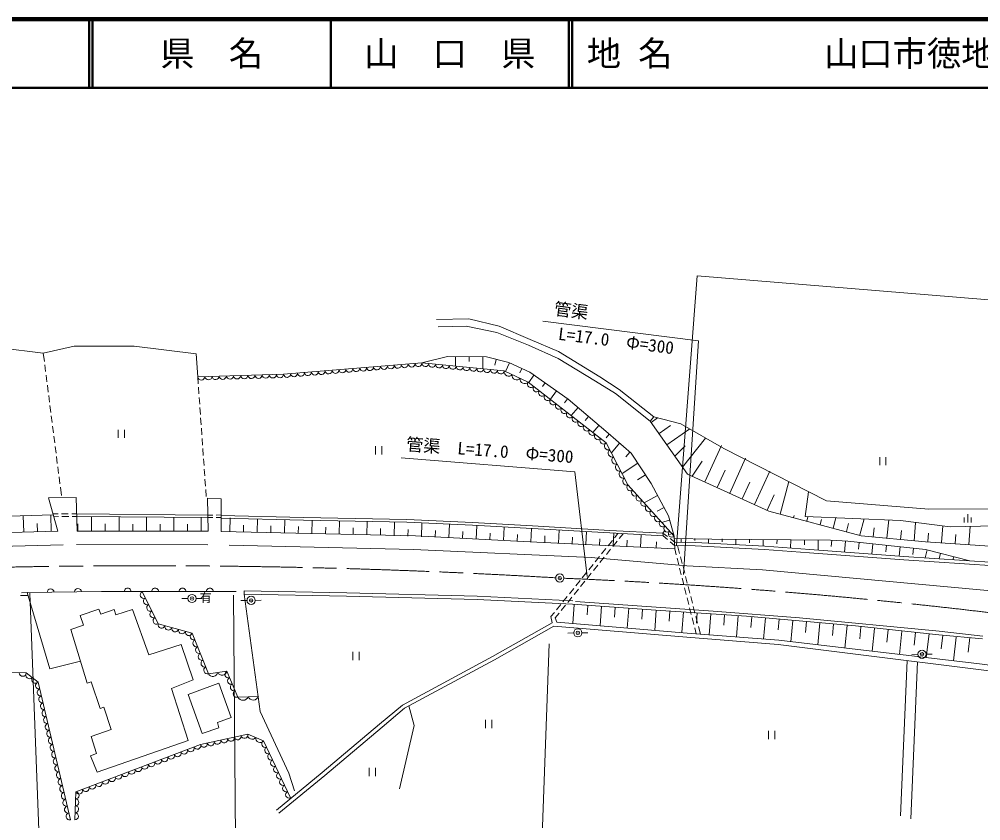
# Model space of a CAD drawing. Units: millimetres, scale not verified. Extents: x 40000 to 680000, y 20000 to 380000.
# Drawn here: x 287538 to 427880, y 262936 to 380000 of the extents above; entities that cross this region are included whole.
import ezdxf
from ezdxf.enums import TextEntityAlignment as Align

# ---------------------------------------------------------------- set-up
doc = ezdxf.new("R2010")
doc.units = ezdxf.units.MM
doc.header["$LTSCALE"] = 1000
doc.header["$PDMODE"] = 32
doc.header["$PDSIZE"] = 500
doc.linetypes.add('CHAIN', pattern=[18.5, 12, -1.5, 3.5, -1.5])
for name, color, linetype, lineweight in [('M-BGD', 7, 'Continuous', 13), ('M-BGD-EXST', 7, 'Continuous', 13), ('M-BMK', 2, 'CHAIN', 13), ('M-BMK-SRVR', 3, 'Continuous', 13), ('M-STR-HTXT', 7, 'Continuous', 13), ('M-TTL', 2, 'Continuous', 140), ('M-TTL-LINE', 7, 'Continuous', 50)]:
    doc.layers.add(name, color=color, linetype=linetype, lineweight=lineweight)
doc.layers.add('M-TTL-TXT', color=7, linetype='Continuous')
doc.styles.add('ＭＳ ゴシック', font='')
doc.styles.get('ＭＳ ゴシック').set_extended_font_data('MS Gothic')

msp = doc.modelspace()

# ---------------------------------------------------------------- linework, layer by layer
at = {"layer": 'M-BGD'}
for p, q in [((291049, 331231), (291204, 330015)), ((351206, 330720), (351192, 329342)), ((353206, 330699), (353199, 330010)), ((355206, 330678), (355188, 328953)), ((357163, 330322), (356956, 329485)), ((359097, 329819), (358517, 328562)), ((291267, 329519), (291394, 328527)), ((360913, 328981), (360623, 328353)), ((291457, 328031), (291583, 327039)), ((313592, 327794), (313664, 326770)), ((362664, 328031), (361904, 326948)), ((291646, 326543), (291773, 325551)), ((313699, 326271), (313770, 325274)), ((364301, 326882), (363921, 326340)), ((365938, 325732), (365064, 324488)), ((291836, 325055), (291962, 324063)), ((313805, 324775), (313876, 323778)), ((367574, 324583), (367138, 323961)), ((292025, 323567), (292152, 322575)), ((313911, 323279), (313982, 322281)), ((369099, 323289), (368100, 322124)), ((292215, 322079), (292341, 321087)), ((314017, 321783), (314087, 320785)), ((370618, 321988), (370118, 321405)), ((379777, 321121), (380721, 321782)), ((292404, 320591), (292531, 319599)), ((314123, 320286), (314193, 319289)), ((372136, 320686), (371260, 319664)), ((380923, 319483), (382602, 320656)), ((382070, 317844), (385426, 320191)), ((292594, 319103), (292720, 318111)), ((314229, 318790), (314299, 317793)), ((373652, 319381), (373213, 318871)), ((384362, 314566), (387722, 318818)), ((292783, 317615), (292910, 316623)), ((314334, 317294), (314405, 316296)), ((375168, 318076), (373968, 316683)), ((383216, 316205), (384728, 317699)), ((387594, 312419), (390015, 317752)), ((292973, 316127), (293099, 315135)), ((314440, 315798), (314511, 314800)), ((376683, 316771), (376083, 316075)), ((391237, 310766), (393554, 315870)), ((293162, 314639), (293289, 313647)), ((377831, 315143), (375544, 313633)), ((385773, 313245), (387193, 315442)), ((293352, 313151), (293478, 312159)), ((314546, 314301), (314617, 313304)), ((378933, 313474), (377789, 312719)), ((389416, 311592), (390574, 314144)), ((394879, 309112), (397092, 313989)), ((293541, 311663), (293696, 310447)), ((314652, 312805), (314723, 311808)), ((393058, 309939), (394165, 312377)), ((398618, 307730), (399876, 312509)), ((291796, 310113), (295865, 310172)), ((295865, 310172), (296014, 305242)), ((314758, 311309), (314830, 310285)), ((380716, 310443), (378735, 309383)), ((396700, 308286), (397722, 310536)), ((293192, 305212), (291796, 310113)), ((315101, 305228), (314996, 310033)), ((314996, 310033), (317005, 309945)), ((317005, 309945), (317023, 305193)), ((267472, 306828), (292504, 307629)), ((288194, 305091), (288135, 307489)), ((292192, 305188), (292133, 307617)), ((292466, 307762), (293202, 307765)), ((292569, 307399), (293259, 307398)), ((293702, 307768), (294702, 307774)), ((293759, 307398), (294759, 307397)), ((295202, 307776), (295937, 307780)), ((295259, 307396), (295949, 307395)), ((295937, 307780), (315050, 307577)), ((295949, 307395), (315057, 307227)), ((298101, 305240), (298103, 307377)), ((315050, 307577), (315782, 307587)), ((316282, 307593), (317014, 307603)), ((381659, 308679), (380668, 308149)), ((400552, 307221), (400634, 307533)), ((290193, 305139), (290163, 306354)), ((296101, 305242), (296102, 306310)), ((300101, 305239), (300102, 306291)), ((302101, 305237), (302103, 307341)), ((304101, 305236), (304102, 306272)), ((306101, 305235), (306103, 307306)), ((308101, 305233), (308102, 306253)), ((310101, 305232), (310103, 307271)), ((312101, 305230), (312102, 306234)), ((314101, 305229), (314103, 307236)), ((315057, 307227), (315786, 307229)), ((316286, 307231), (317015, 307233)), ((318259, 305164), (318306, 307182)), ((320258, 305118), (320281, 306095)), ((322258, 305072), (322303, 307026)), ((324257, 305026), (324280, 305999)), ((326257, 304980), (326302, 306926)), ((330256, 304888), (330301, 306837)), ((334255, 304796), (334300, 306747)), ((338254, 304703), (338299, 306657)), ((342251, 304565), (342327, 306555)), ((346248, 304412), (346324, 306403)), ((350245, 304259), (350322, 306250)), ((354241, 304077), (354340, 306051)), ((382392, 306827), (381329, 306491)), ((402486, 306711), (402651, 307336)), ((404420, 306202), (404615, 306944)), ((406354, 305693), (406745, 307177)), ((408288, 305184), (408597, 306355)), ((410222, 304675), (410839, 307018)), ((414190, 304213), (414442, 306878)), ((418173, 303844), (418360, 306457)), ((422162, 303559), (422336, 305991)), ((267077, 304577), (293192, 305212)), ((296014, 305242), (315101, 305228)), ((328256, 304934), (328279, 305908)), ((332255, 304842), (332278, 305817)), ((336254, 304749), (336277, 305726)), ((340253, 304642), (340291, 305637)), ((344250, 304489), (344288, 305484)), ((348247, 304336), (348285, 305331)), ((352244, 304177), (352293, 305164)), ((356239, 303977), (356288, 304958)), ((358236, 303877), (358334, 305838)), ((360234, 303777), (360282, 304751)), ((362231, 303677), (362329, 305625)), ((364229, 303577), (364277, 304544)), ((366226, 303477), (366323, 305410)), ((370221, 303278), (370311, 305189)), ((374217, 303090), (374305, 304968)), ((374420, 304282), (374921, 304905)), ((375112, 304168), (375675, 304866)), ((378212, 302902), (378299, 304747)), ((381486, 304954), (381696, 305278)), ((381486, 304954), (381516, 304567)), ((381486, 304954), (382147, 304446)), ((381516, 304569), (382161, 304018)), ((382994, 304920), (382463, 304752)), ((412199, 304402), (412325, 305734)), ((416181, 304024), (416304, 305328)), ((420167, 303702), (420254, 304918)), ((424157, 303416), (424252, 304746)), ((426152, 303273), (426342, 305933)), ((295894, 303268), (315046, 303235)), ((368224, 303377), (368271, 304332)), ((372219, 303184), (372263, 304123)), ((373480, 303114), (374107, 303893)), ((374172, 302999), (374799, 303778)), ((376215, 302996), (376258, 303919)), ((380494, 302795), (380533, 303671)), ((382542, 303694), (383187, 303143)), ((382543, 304141), (383205, 303632)), ((383207, 302667), (383132, 304482)), ((384145, 304160), (384139, 303573)), ((386145, 304140), (386142, 303846)), ((388145, 304119), (388138, 303473)), ((390145, 304099), (390141, 303698)), ((392145, 304078), (392136, 303267)), ((394145, 304058), (394139, 303550)), ((396144, 304037), (396134, 303066)), ((398144, 304017), (398138, 303403)), ((400144, 303996), (400132, 302765)), ((402144, 303976), (402136, 303226)), ((404144, 303955), (404129, 302464)), ((406143, 303921), (406065, 303014)), ((408136, 303750), (408001, 302176)), ((410129, 303579), (410044, 302598)), ((412120, 303392), (411960, 301881)), ((414109, 303181), (414005, 302200)), ((372539, 301945), (373166, 302724)), ((373231, 301831), (373858, 302610)), ((383207, 302667), (383430, 301784)), ((383926, 301985), (383633, 303127)), ((416097, 302970), (415951, 301584)), ((418086, 302759), (417986, 301809)), ((420069, 302513), (419758, 301324)), ((422004, 302007), (421790, 301188)), ((370658, 299608), (371285, 300387)), ((371598, 300777), (372225, 301556)), ((372291, 300662), (372918, 301441)), ((383552, 301300), (383797, 300330)), ((384299, 300533), (384050, 301501)), ((423939, 301501), (423821, 301052)), ((369717, 298440), (370344, 299219)), ((370410, 298325), (371037, 299104)), ((371350, 299494), (371977, 300273)), ((383920, 299845), (384165, 298876)), ((384672, 299080), (384423, 300048)), ((368777, 297271), (369404, 298050)), ((369469, 297157), (370096, 297936)), ((384287, 298391), (384532, 297421)), ((385045, 297627), (384796, 298595)), ((287845, 296245), (288690, 296257)), ((299531, 296406), (288690, 296257)), ((319205, 296416), (299531, 296406)), ((320379, 296531), (320370, 296053)), ((367836, 296103), (368463, 296882)), ((368528, 295988), (369155, 296767)), ((384655, 296937), (384900, 295967)), ((385418, 296174), (385169, 297142)), ((287721, 295832), (288810, 295856)), ((366896, 294935), (367523, 295713)), ((367588, 294820), (368215, 295599)), ((385022, 295482), (385267, 294513)), ((385790, 294721), (385542, 295690)), ((365140, 292754), (365642, 293377)), ((365955, 293766), (366582, 294545)), ((366647, 293651), (367274, 294430)), ((368514, 294532), (368321, 291731)), ((370510, 294394), (370413, 292994)), ((372505, 294256), (372307, 291399)), ((374500, 294118), (374401, 292690)), ((376495, 293981), (376294, 291067)), ((378491, 293844), (378392, 292387)), ((380486, 293708), (380284, 290734)), ((382481, 293572), (382380, 292086)), ((384477, 293437), (384272, 290417)), ((385389, 294028), (385634, 293058)), ((386163, 293268), (385915, 294237)), ((365312, 291843), (365140, 292754)), ((365771, 292563), (366334, 293262)), ((365993, 291925), (365771, 292563)), ((385757, 292574), (386002, 291604)), ((386536, 291815), (386288, 292784)), ((386472, 293301), (386370, 291791)), ((388468, 293165), (388259, 290101)), ((390463, 293030), (390359, 291498)), ((392458, 292894), (392247, 289785)), ((394452, 292735), (394314, 291183)), ((396444, 292559), (396170, 289474)), ((398436, 292382), (398299, 290839)), ((400428, 292205), (400149, 289056)), ((402421, 292028), (402281, 290454)), ((386124, 291119), (386347, 290236)), ((386954, 290189), (386661, 291331)), ((404412, 291838), (404090, 288626)), ((406402, 291638), (406235, 289978)), ((408392, 291439), (408063, 288157)), ((410382, 291239), (410208, 289507)), ((412372, 291040), (412036, 287689)), ((414362, 290840), (414181, 289035)), ((416352, 290641), (416009, 287221)), ((418342, 290441), (418154, 288565)), ((420329, 290220), (419917, 286760)), ((422320, 290020), (422085, 288050)), ((424301, 289746), (423889, 286292)), ((426308, 289685), (426053, 287544)), ((417161, 286332), (416176, 263647)), ((417691, 263243), (418657, 286144)), ((439785, 284289), (427676, 285845))]:
    msp.add_line(p, q, dxfattribs=at)
for points in [[(348438, 336131), (353155, 336253), (357610, 335170), (362135, 333231), (366258, 331484), (372286, 327780), (375116, 325928), (380165, 321927), (379641, 321316), (374557, 325317), (371672, 327134), (366215, 330443), (361847, 332375), (357264, 334225), (352773, 335181), (348682, 335088)], [(267077, 304577), (267671, 307963), (268414, 311616), (272008, 323942), (274854, 334061), (277072, 333817), (278837, 331912), (284690, 331999), (291049, 331231), (295533, 332249), (304295, 332249), (313384, 331120), (313592, 327794)], [(313592, 327794), (326125, 328150), (346317, 329817), (358337, 328646), (361819, 327014), (373212, 318144), (376390, 311996), (383132, 304482)], [(346317, 329817), (350045, 330732), (355748, 330673), (358985, 329871), (362074, 328445), (367658, 324525), (373479, 319535), (376852, 316626), (379792, 312171), (382301, 307478), (383132, 304482)], [(504771, 300530), (481664, 302728), (463724, 304272), (447567, 306440), (433994, 308490), (420301, 308430), (405362, 309648), (390357, 317308), (384090, 320902), (380165, 321927)], [(379641, 321316), (385060, 313569), (396970, 308164), (410424, 304570), (419831, 303679), (435008, 302639), (444809, 303649), (459838, 301332), (475669, 298392), (486005, 297234), (499519, 296877), (517547, 296580), (530675, 295778), (543862, 294531), (559901, 293165), (570344, 291883)], [(402741, 310986), (402234, 307352), (416158, 306811), (423391, 305867), (434468, 306112), (440181, 305242), (440672, 307481)], [(317025, 307524), (329023, 307245), (344105, 306913), (353702, 306493), (362441, 306021), (373748, 305350), (381486, 304954)], [(317016, 307140), (329014, 306860), (344092, 306528), (353684, 306109), (362419, 305637), (373727, 304966), (381516, 304567)], [(317023, 305193), (345397, 304539), (361109, 303707), (383207, 302667)], [(242235, 301579), (266128, 302497), (293933, 303238)], [(318190, 303200), (345068, 302542), (371026, 301383), (384956, 300166), (396005, 299572), (432538, 296228)], [(383145, 304170), (388635, 304078), (405962, 303937), (408460, 303780), (419834, 302574), (426290, 300887)], [(429923, 300153), (416630, 301043), (402897, 302065), (396310, 302562), (386202, 303083), (383195, 303143)], [(429916, 300644), (416664, 301531), (402933, 302553), (396341, 303050), (386220, 303572), (383205, 303632)], [(288690, 296257), (292017, 285119), (296476, 286267)], [(305472, 296409), (307813, 291681), (312793, 290353), (315169, 284413), (317842, 284797), (319467, 281006), (322454, 281093)], [(320379, 296531), (335337, 296240), (354385, 295755), (368332, 295037)], [(327701, 267302), (326910, 269882), (322686, 278915), (320370, 296053)], [(320370, 296053), (335326, 295763), (354366, 295277), (368307, 294560)], [(428199, 289921), (421794, 290612), (401425, 292590), (388802, 293541), (368707, 294973)], [(368307, 294560), (380452, 293703), (393669, 292812), (409589, 291386), (421766, 290080), (428149, 289524)], [(365993, 291925), (385042, 290338), (398394, 289297), (427676, 285845)], [(325083, 264483), (331769, 269986), (340137, 277027), (343473, 279840), (356629, 286916), (365312, 291843)], [(325436, 264054), (332124, 269560), (340495, 276603), (343786, 279379), (356897, 286430), (365586, 291360)], [(365586, 291360), (384994, 289743), (398330, 288704), (439602, 283507)], [(264172, 284741), (288554, 284527), (290306, 283191), (294999, 263062)], [(344389, 279703), (345166, 276864), (343028, 267586)], [(295650, 263086), (295798, 267155), (314005, 274066), (320896, 275581), (323212, 274631), (327133, 266285)]]:
    msp.add_lwpolyline(points, dxfattribs=at)
for points in [[(298905, 270036), (312187, 274673), (309741, 282255), (312943, 283524), (311152, 288683), (306435, 287163), (304086, 293774), (301630, 293034), (301373, 293815), (299451, 293116), (299163, 293826), (296409, 292901), (296912, 291503), (295062, 290855), (297469, 283046), (298024, 283241), (299370, 279326), (299884, 279521), (300937, 276266), (298028, 275259), (298832, 272762), (297948, 272422)], [(312201, 281357), (316656, 283017), (318456, 278038), (316499, 277269), (316656, 276500), (314228, 275662)]]:
    msp.add_lwpolyline(points, close=True, dxfattribs=at)
for centre, radius, start, end in [((345812, 329782), 506, 185.45941, 3.97842), ((346818, 329771), 503, 174.80463, 354.07109), ((329658, 328448), 506, 185.45941, 3.97842), ((330668, 328532), 506, 185.45941, 3.97842), ((331678, 328615), 506, 185.45941, 3.97842), ((332687, 328698), 506, 185.45941, 3.97842), ((333697, 328782), 506, 185.45941, 3.97842), ((334706, 328865), 506, 185.45941, 3.97842), ((335716, 328948), 506, 185.45941, 3.97842), ((336725, 329032), 506, 185.45941, 3.97842), ((337735, 329115), 506, 185.45941, 3.97842), ((338745, 329198), 506, 185.45941, 3.97842), ((339754, 329282), 506, 185.45941, 3.97842), ((340764, 329365), 506, 185.45941, 3.97842), ((341773, 329448), 506, 185.45941, 3.97842), ((342783, 329532), 506, 185.45941, 3.97842), ((343792, 329615), 506, 185.45941, 3.97842), ((344802, 329698), 506, 185.45941, 3.97842), ((347820, 329674), 503, 174.80463, 354.07109), ((348821, 329576), 503, 174.80463, 354.07109), ((349823, 329479), 503, 174.80463, 354.07109), ((350825, 329381), 503, 174.80463, 354.07109), ((351827, 329283), 503, 174.80463, 354.07109), ((352828, 329186), 503, 174.80463, 354.07109), ((353830, 329088), 503, 174.80463, 354.07109), ((354832, 328991), 503, 174.80463, 354.07109), ((355833, 328893), 503, 174.80463, 354.07109), ((356835, 328796), 503, 174.80463, 354.07109), ((357837, 328698), 503, 174.80463, 354.07109), ((358986, 328520), 661, 168.97122, 320.80943), ((314113, 327831), 523, 184.14506, 359.11259), ((315158, 327861), 523, 184.14506, 359.11259), ((316202, 327891), 523, 184.14506, 359.11259), ((317247, 327921), 523, 184.14506, 359.11259), ((318291, 327950), 523, 184.14506, 359.11259), ((319336, 327980), 523, 184.14506, 359.11259), ((320380, 328010), 523, 184.14506, 359.11259), ((321425, 328039), 523, 184.14506, 359.11259), ((322469, 328069), 523, 184.14506, 359.11259), ((323514, 328099), 523, 184.14506, 359.11259), ((324558, 328128), 523, 184.14506, 359.11259), ((325603, 328158), 523, 184.14506, 359.11259), ((326630, 328198), 506, 185.45941, 3.97842), ((327639, 328282), 506, 185.45941, 3.97842), ((328649, 328365), 506, 185.45941, 3.97842), ((360146, 327976), 661, 168.97122, 320.80943), ((361307, 327432), 661, 168.97122, 320.80943), ((362236, 326710), 516, 143.86508, 320.32901), ((363050, 326077), 516, 143.86508, 320.32901), ((363863, 325443), 516, 143.86508, 320.32901), ((364677, 324809), 516, 143.86508, 320.32901), ((365491, 324176), 516, 143.86508, 320.32901), ((366305, 323542), 516, 143.86508, 320.32901), ((367119, 322909), 516, 143.86508, 320.32901), ((367932, 322275), 516, 143.86508, 320.32901), ((368746, 321641), 516, 143.86508, 320.32901), ((369560, 321008), 516, 143.86508, 320.32901), ((370374, 320374), 516, 143.86508, 320.32901), ((371187, 319741), 516, 143.86508, 320.32901), ((372001, 319107), 516, 143.86508, 320.32901), ((372815, 318474), 516, 143.86508, 320.32901), ((373550, 317670), 583, 125.48841, 289.18122), ((374080, 316645), 583, 125.48841, 289.18122), ((374610, 315620), 583, 125.48841, 289.18122), ((375139, 314596), 583, 125.48841, 289.18122), ((375669, 313571), 583, 125.48841, 289.18122), ((376199, 312546), 583, 125.48841, 289.18122), ((376731, 311624), 505, 132.44497, 311.35405), ((377405, 310872), 505, 132.44497, 311.35405), ((378079, 310121), 505, 132.44497, 311.35405), ((378753, 309369), 505, 132.44497, 311.35405), ((379428, 308618), 505, 132.44497, 311.35405), ((380102, 307866), 505, 132.44497, 311.35405), ((380776, 307115), 505, 132.44497, 311.35405), ((381450, 306364), 505, 132.44497, 311.35405), ((382125, 305612), 505, 132.44497, 311.35405), ((382799, 304861), 505, 132.44497, 311.35405), ((292111, 296304), 500, 0.78482, 180.78482), ((296111, 296359), 500, 0.78482, 180.78482), ((303368, 296408), 500, 0.02947, 180.02947), ((305732, 295948), 528, 119.41711, 293.27255), ((307368, 296410), 500, 0.02947, 180.02947), ((311368, 296412), 500, 0.02947, 180.02947), ((315368, 296414), 500, 0.02947, 180.02947), ((306200, 295003), 528, 119.41711, 293.27255), ((306668, 294057), 528, 119.41711, 293.27255), ((307136, 293112), 528, 119.41711, 293.27255), ((307605, 292166), 528, 119.41711, 293.27255), ((308315, 291563), 516, 166.79861, 343.33856), ((309311, 291298), 516, 166.79861, 343.33856), ((310307, 291032), 516, 166.79861, 343.33856), ((311303, 290767), 516, 166.79861, 343.33856), ((312299, 290501), 516, 166.79861, 343.33856), ((313022, 289871), 534, 115.47704, 288.12578), ((313418, 288881), 534, 115.47704, 288.12578), ((313814, 287891), 534, 115.47704, 288.12578), ((314210, 286901), 534, 115.47704, 288.12578), ((314606, 285911), 534, 115.47704, 288.12578), ((315002, 284921), 534, 115.47704, 288.12578), ((288046, 284540), 508, 180.40351, 358.59145), ((289024, 284236), 554, 148.22023, 317.11338), ((289901, 283568), 554, 148.22023, 317.11338), ((315808, 284713), 706, 205.13678, 351.22827), ((317144, 284905), 706, 205.13678, 351.22827), ((318059, 284330), 516, 114.9581, 291.43908), ((318466, 283382), 516, 114.9581, 291.43908), ((290440, 282691), 517, 105.00629, 281.24091), ((290675, 281685), 517, 105.00629, 281.24091), ((318872, 282434), 516, 114.9581, 291.43908), ((290909, 280679), 517, 105.00629, 281.24091), ((319278, 281486), 516, 114.9581, 291.43908), ((320204, 281336), 808, 204.09773, 339.25195), ((321698, 281380), 808, 204.09773, 339.25195), ((291144, 279672), 517, 105.00629, 281.24091), ((291379, 278666), 517, 105.00629, 281.24091), ((291613, 277659), 517, 105.00629, 281.24091), ((291848, 276653), 517, 105.00629, 281.24091), ((292083, 275647), 517, 105.00629, 281.24091), ((292317, 274640), 517, 105.00629, 281.24091), ((318434, 275044), 504, 192.84786, 11.94813), ((319418, 275260), 504, 192.84786, 11.94813), ((320403, 275477), 504, 192.84786, 11.94813), ((321529, 275475), 642, 170.46502, 324.92257), ((322687, 275000), 642, 170.46502, 324.92257), ((292552, 273634), 517, 105.00629, 281.24091), ((312563, 273532), 513, 202.2002, 19.37417), ((313521, 273896), 513, 202.2002, 19.37417), ((314496, 274178), 504, 192.84786, 11.94813), ((315481, 274395), 504, 192.84786, 11.94813), ((316465, 274611), 504, 192.84786, 11.94813), ((317450, 274828), 504, 192.84786, 11.94813), ((323441, 274172), 512, 116.55148, 293.77218), ((323877, 273245), 512, 116.55148, 293.77218), ((292787, 272627), 517, 105.00629, 281.24091), ((309688, 272441), 513, 202.2002, 19.37417), ((310647, 272805), 513, 202.2002, 19.37417), ((311605, 273169), 513, 202.2002, 19.37417), ((324313, 272318), 512, 116.55148, 293.77218), ((293021, 271621), 517, 105.00629, 281.24091), ((293256, 270614), 517, 105.00629, 281.24091), ((305855, 270986), 513, 202.2002, 19.37417), ((306814, 271350), 513, 202.2002, 19.37417), ((307772, 271714), 513, 202.2002, 19.37417), ((308730, 272077), 513, 202.2002, 19.37417), ((324748, 271390), 512, 116.55148, 293.77218), ((325184, 270463), 512, 116.55148, 293.77218), ((293490, 269608), 517, 105.00629, 281.24091), ((302022, 269531), 513, 202.2002, 19.37417), ((302981, 269895), 513, 202.2002, 19.37417), ((303939, 270259), 513, 202.2002, 19.37417), ((304897, 270622), 513, 202.2002, 19.37417), ((325620, 269536), 512, 116.55148, 293.77218), ((293725, 268602), 517, 105.00629, 281.24091), ((293960, 267595), 517, 105.00629, 281.24091), ((298189, 268076), 513, 202.2002, 19.37417), ((299148, 268440), 513, 202.2002, 19.37417), ((300106, 268804), 513, 202.2002, 19.37417), ((301064, 269167), 513, 202.2002, 19.37417), ((326055, 268608), 512, 116.55148, 293.77218), ((326491, 267681), 512, 116.55148, 293.77218), ((294194, 266589), 517, 105.00629, 281.24091), ((295771, 266647), 509, 268.92851, 86.89117), ((296273, 267349), 513, 202.2002, 19.37417), ((297231, 267712), 513, 202.2002, 19.37417), ((326926, 266754), 512, 116.55148, 293.77218), ((294429, 265582), 517, 105.00629, 281.24091), ((295734, 265629), 509, 268.92851, 86.89117), ((294664, 264576), 517, 105.00629, 281.24091), ((294898, 263569), 517, 105.00629, 281.24091), ((295659, 263595), 509, 268.92851, 86.89117), ((295696, 264612), 509, 268.92851, 86.89117)]:
    msp.add_arc(centre, radius, start, end, dxfattribs=at)
at = {"layer": 'M-BGD-EXST'}
for p, q in [((301995, 320044), (301995, 318844)), ((302895, 318844), (302895, 320044)), ((339560, 317649), (339560, 316449)), ((340460, 316449), (340460, 317649)), ((413127, 316049), (413127, 314849)), ((414027, 314849), (414027, 316049)), ((425976, 306487), (425976, 307737)), ((425476, 307237), (425476, 306487)), ((426476, 307237), (426476, 306487)), ((312148, 295387), (311277, 295375)), ((313369, 295412), (314221, 295418)), ((320773, 295107), (319903, 295095)), ((321995, 295131), (322847, 295137)), ((368464, 290370), (367594, 290358)), ((369685, 290394), (370538, 290400)), ((336234, 287599), (336234, 286399)), ((337134, 286399), (337134, 287599)), ((418693, 287245), (417822, 287233)), ((419914, 287269), (420766, 287275)), ((355602, 277673), (355602, 276473)), ((356502, 276473), (356502, 277673)), ((396904, 276049), (396904, 274849)), ((397804, 274849), (397804, 276049)), ((338637, 270655), (338637, 269455)), ((339537, 269455), (339537, 270655))]:
    msp.add_line(p, q, dxfattribs=at)
for centre in [(312758, 295401), (321383, 295120), (369074, 290383), (419303, 287258)]:
    msp.add_circle(centre, 600, dxfattribs=at)
for p in [(312758, 295401), (321383, 295120), (369074, 290383), (419303, 287258)]:
    msp.add_point(p, dxfattribs=at)
at = {"layer": 'M-BMK'}
for centre, radius, start, end in [((306256, -705502), 1005688, 86.6036, 92.48392), ((332748, -512171), 811255, 80.52106, 87.57776)]:
    msp.add_arc(centre, radius, start, end, dxfattribs=at)
at = {"layer": 'M-BMK-SRVR'}
msp.add_circle((366435, 298384), 600, dxfattribs=at)
msp.add_point((366435, 298384), dxfattribs=at)
at = {"layer": 'M-STR-HTXT'}
for points in [[(383450, 303134), (386511, 342521), (488802, 334117), (485831, 297253)], [(384498, 298882), (386662, 333018), (363942, 335886)], [(370426, 298616), (368640, 313917), (343301, 315938)], [(289083, 296161), (290505, 259037), (319084, 260275), (318813, 295884)], [(364866, 288764), (363391, 247439), (456043, 238353)]]:
    msp.add_lwpolyline(points, dxfattribs=at)
at = {"layer": 'M-TTL'}
msp.add_line((680000, 380000), (40000, 380000), dxfattribs=at)
at = {"layer": 'M-TTL-LINE'}
for p, q in [((297750, 380000), (297750, 370000)), ((298250, 380000), (298250, 370000)), ((333000, 380000), (333000, 370000)), ((367750, 380000), (367750, 370000)), ((368250, 380000), (368250, 370000)), ((40000, 370000), (680000, 370000))]:
    msp.add_line(p, q, dxfattribs=at)

# ---------------------------------------------------------------- texts
at = {"layer": 'M-BGD-EXST', "style": 'ＭＳ ゴシック'}
msp.add_text('有', height=1320, dxfattribs=at).set_placement((314757, 294464), align=Align.BOTTOM_CENTER)
at = {"layer": 'M-STR-HTXT', "style": 'ＭＳ ゴシック'}
for s, rotation, p in [('管渠', 352.806, (367927, 335999)), ('L=17.0\u3000Φ=300', 352.806, (374473, 331586)), ('管渠\u3000L=17.0\u3000Φ=300', 355.598, (356113, 315560))]:
    msp.add_text(s, height=1833, rotation=rotation, dxfattribs=at).set_placement(p, align=Align.BOTTOM_CENTER)
at = {"layer": 'M-TTL-TXT', "style": 'ＭＳ ゴシック'}
for s, p in [('県\u3000名', (315625, 375000)), ('山\u3000口\u3000県', (350375, 375000))]:
    msp.add_text(s, height=3666, dxfattribs=at).set_placement(p, align=Align.MIDDLE_CENTER)
for s, p in [('地 名', (370380, 375000)), ('山口市徳地岸見', (405024, 375000))]:
    msp.add_text(s, height=3666, dxfattribs=at).set_placement(p, align=Align.MIDDLE_LEFT)

doc.saveas('drawing.dxf')
